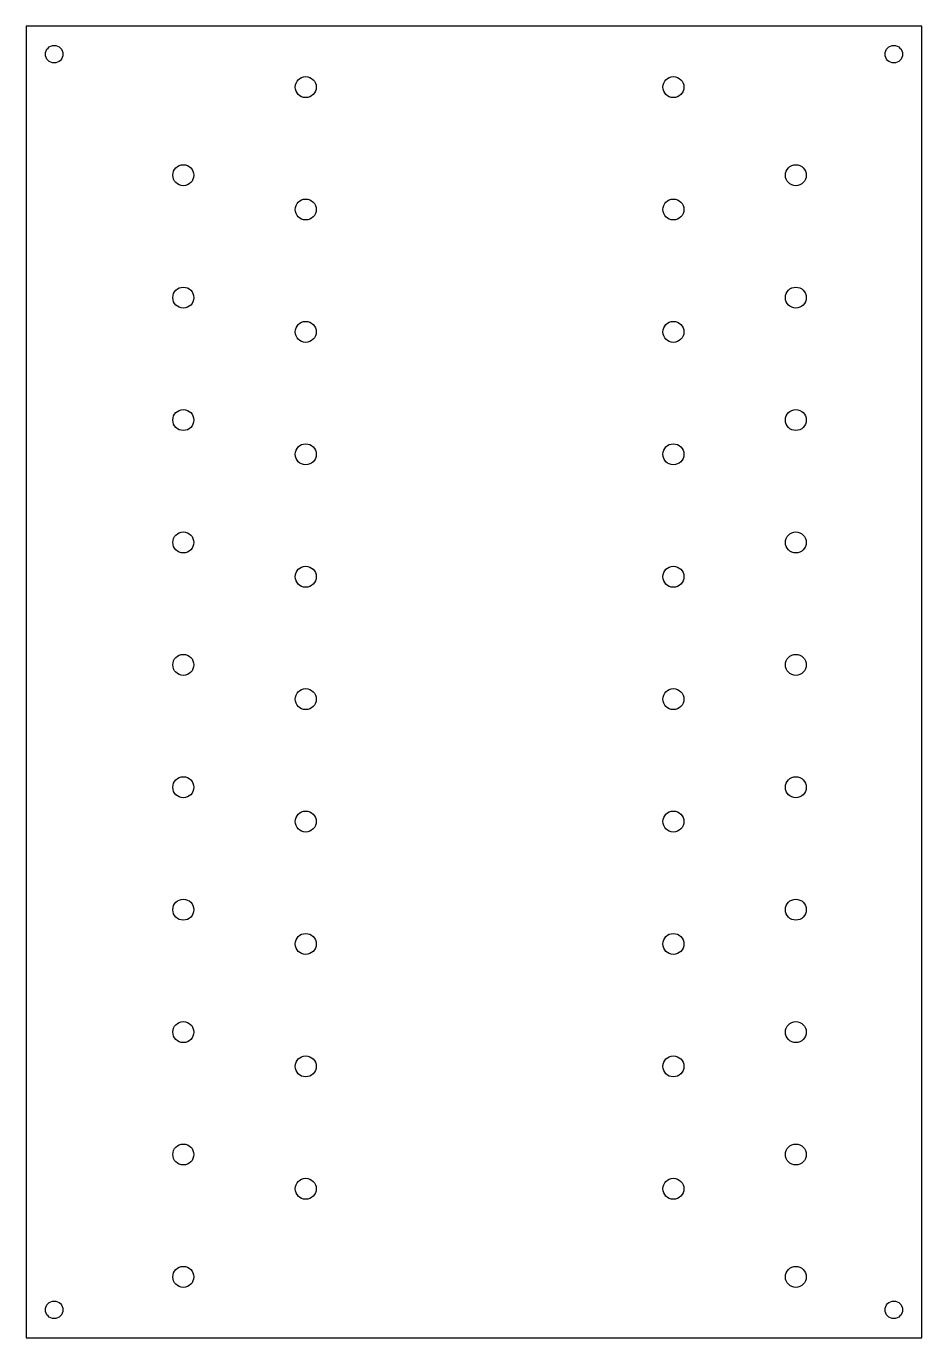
# Model space of a CAD drawing. Header units: millimetres. Extents: x 162 to 418, y -402 to -27.
import ezdxf

# ---------------------------------------------------------------- set-up
doc = ezdxf.new("R2010")
doc.units = ezdxf.units.MM
doc.layers.get('0').update_dxf_attribs({"linetype": 'CONTINUOUS'})

msp = doc.modelspace()

# ---------------------------------------------------------------- linework, layer by layer
msp.add_lwpolyline([(418.5, -402.499999), (418.5, -27.499999), (162.5, -27.499999), (162.5, -402.499999)], close=True)
for centre, radius in [((170.5, -35.499999), 2.5), ((410.5, -35.499999), 2.5), ((242.4, -44.9), 3), ((347.5, -44.9), 3), ((207.4, -70.1), 3), ((382.5, -70.1), 3), ((242.4, -79.9), 3), ((347.5, -79.9), 3), ((207.4, -105.1), 3), ((382.5, -105.1), 3), ((242.4, -114.9), 3), ((347.5, -114.9), 3), ((207.4, -140.1), 3), ((382.5, -140.1), 3), ((242.4, -149.9), 3), ((347.5, -149.9), 3), ((207.4, -175.1), 3), ((382.5, -175.1), 3), ((242.4, -184.9), 3), ((347.5, -184.9), 3), ((207.4, -210.1), 3), ((382.5, -210.1), 3), ((242.4, -219.9), 3), ((347.5, -219.9), 3), ((207.4, -245.1), 3), ((382.5, -245.1), 3), ((242.4, -254.9), 3), ((347.5, -254.9), 3), ((207.4, -280.1), 3), ((382.5, -280.1), 3), ((242.4, -289.9), 3), ((347.5, -289.9), 3), ((207.4, -315.1), 3), ((382.5, -315.1), 3), ((242.4, -324.9), 3), ((347.5, -324.9), 3), ((207.4, -350.1), 3), ((382.5, -350.1), 3), ((242.4, -359.9), 3), ((347.5, -359.9), 3), ((207.4, -385.1), 3), ((382.5, -385.1), 3), ((170.5, -394.499999), 2.5), ((410.5, -394.499999), 2.5)]:
    msp.add_circle(centre, radius)

doc.saveas('drawing.dxf')
